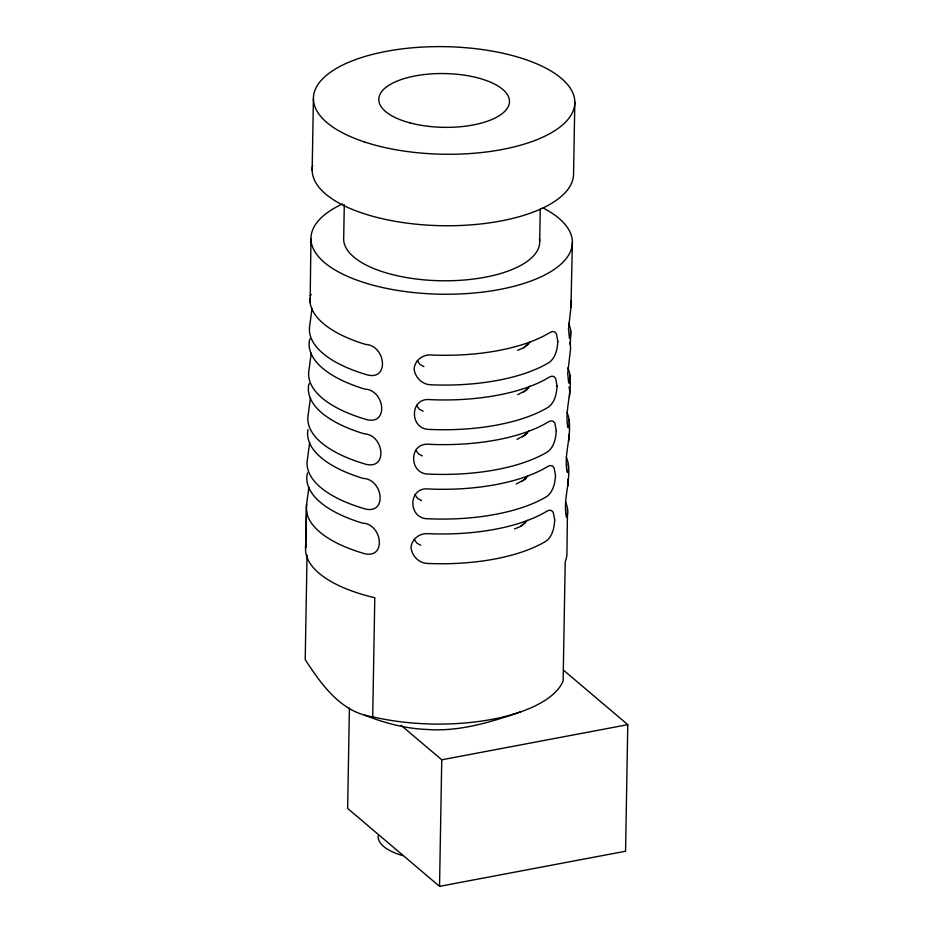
<?xml version="1.0" encoding="UTF-8"?>
<svg xmlns="http://www.w3.org/2000/svg" width="933" height="933" viewBox="0 0 933 933"><rect width="100%" height="100%" fill="white"/><g stroke="black" fill="none" stroke-linecap="round" stroke-linejoin="round"><path stroke-width="1.4" d="M567.486 508.847L566.926 554.284A130.713 53.787 1 0 1 565.211 561.759L563.135 680.88A130.713 53.787 1 0 1 372.71 716.847C341.058 712.497 321.314 684.402 305.219 659.619L307.05 555.03M310.118 302.537L310.981 238.661M312.17 170.168L313.418 98.7M344.277 204.677L343.671 239.653A98.035 40.341 1 0 0 446.359 280.786A98.035 40.341 1 0 0 539.402 238.638M349.397 708.065L347.647 808.445L439.536 886.35L625.565 851.223L627.781 724.661L563.567 670.221M372.71 716.847L374.786 597.726A130.713 53.787 1 0 1 306.129 544.231M439.536 886.35L441.752 759.789L401.05 725.303M539.694 241.181L540.254 209.109M565.468 501.931A130.713 53.787 1 0 1 567.322 515.786L566.856 517.127L566.296 516.824C562.937 499.342 570.833 481.825 568.255 464.179M566.249 457.252A130.713 53.787 1 0 1 568.104 471.118L567.637 472.448L567.077 472.156C563.719 454.674 571.602 437.157 569.037 419.5M567.031 412.584A130.713 53.787 1 0 1 568.885 426.439L568.419 427.781L567.859 427.489C564.5 410.007 572.384 392.478 569.818 374.833M570.343 345.058L570.599 330.165M574.821 102.198L573.573 173.666A130.713 53.787 1 0 1 437.274 225.588A130.713 53.787 1 0 1 312.683 165.281M568.582 323.25A130.713 53.787 1 0 1 570.436 337.105L569.981 338.446L569.41 338.154L568.477 328.859L570.961 307.319L572.384 242.16M308.893 487.329L306.63 504.053L305.592 547.986L306.479 510.992M312.019 308.473L309.756 325.384A130.713 53.787 1 0 0 365.013 374.191C390.181 383.078 386.122 345.175 365.526 344.405A130.713 53.787 1 0 1 309.943 298.373M311.249 353.141L308.975 370.051A130.713 53.787 1 0 0 364.232 418.859C389.399 427.746 385.341 389.842 364.745 389.084A130.713 53.787 1 0 1 309.488 340.265L310.071 338.854M310.467 397.808L308.193 414.719A130.713 53.787 1 0 0 363.45 463.526C388.618 472.413 384.559 434.51 363.975 433.752A130.713 53.787 1 0 1 308.706 384.944L309.289 383.521M309.686 442.475L307.412 459.386A130.713 53.787 1 0 0 362.669 508.193C387.836 517.08 383.778 479.177 363.194 478.419A130.713 53.787 1 0 1 307.937 429.612M307.61 472.938L307.155 474.279A130.713 53.787 1 0 0 362.412 523.086C383.055 523.821 387.067 561.748 361.887 552.872A130.713 53.787 1 0 1 306.63 504.053M310.269 295.598L311.272 294.513M517.803 394.659L526.084 390.262L529.582 386.215M517.022 439.338L525.302 434.93L528.801 430.894M516.241 484.005L524.533 479.597L528.02 475.562M517.64 350.283L523.786 347.706L530.562 341.63M514.526 528.964L520.672 526.375L527.448 520.311M523.355 392.163L528.113 388.373M522.573 436.842L527.343 433.04M521.792 481.51L526.562 477.708M523.786 347.706L528.649 343.974M520.672 526.375L525.524 522.643M521.325 711.611C490.851 722.2 459.199 731.962 426.521 729.431C405.144 728.58 384.373 722.993 364.57 715.121M441.752 759.789L627.781 724.661M423.897 366.564L420.002 364.488L417.366 360.686M423.115 411.231L419.22 409.155L416.584 405.354M422.334 455.91L418.439 453.823L415.803 450.033M421.553 500.578L417.669 498.49L415.022 494.7M420.771 545.245L416.888 543.169L414.24 539.367M567.8 367.917A130.713 53.787 1 0 1 569.666 381.772L569.2 383.113L568.64 382.822L567.696 373.527L570.18 351.998A130.713 53.787 1 0 0 569.795 342.283M568.78 434.393A130.713 53.787 1 0 1 568.617 441.332M569.013 386.95A130.713 53.787 1 0 1 569.398 396.665M542.843 207.814A130.713 53.787 1 0 1 530.282 281.253A130.713 53.787 1 0 1 350.995 277.847A130.713 53.787 1 0 1 342.353 204M571.124 300.391A130.713 53.787 1 0 1 570.961 307.319M567.999 479.061A130.713 53.787 1 0 1 567.847 486M402.834 855.549A53.099 21.856 1 0 1 378.203 835.828M557.829 341.291C557.421 348.837 555.741 357.362 549.479 362.272A130.713 53.787 1 0 1 430.451 384.758C421.856 384.349 414.858 377.13 414.112 368.675C414.987 360.36 422.731 354.4 430.964 354.972A130.713 53.787 1 0 0 549.992 332.498L552.511 331.518L554.645 331.88L556.406 333.734L557.829 341.291M557.048 385.959C556.639 393.504 554.96 402.03 548.697 406.951A130.713 53.787 1 0 1 429.67 429.425C409.365 429.88 409.155 397.178 430.183 399.639A130.713 53.787 1 0 0 549.222 377.165L551.73 376.197L553.875 376.547L555.636 378.401L557.048 385.959M556.266 430.626C555.87 438.172 554.179 446.697 547.916 451.619A130.713 53.787 1 0 1 428.888 474.092C408.584 474.559 408.374 441.845 429.402 444.318A130.713 53.787 1 0 0 548.441 421.833L550.948 420.865L553.094 421.215L554.855 423.081L556.266 430.626M555.485 475.294C555.088 482.839 553.397 491.364 547.135 496.286A130.713 53.787 1 0 1 428.107 518.76C407.803 519.226 407.593 486.513 428.632 488.985A130.713 53.787 1 0 0 547.659 466.512L550.167 465.532L552.313 465.882L554.074 467.748L555.485 475.294M554.703 519.973C554.307 527.507 552.616 536.043 546.353 540.953A130.713 53.787 1 0 1 427.326 563.439C418.742 563.031 411.745 555.811 410.986 547.356C411.861 539.041 419.617 533.081 427.85 533.653A130.713 53.787 1 0 0 546.878 511.179L549.385 510.199L551.531 510.549L553.292 512.415L554.703 519.973M410.158 122.934A65.357 26.894 1 0 0 509.453 102.012A65.357 26.894 1 0 0 412.759 76.401A65.357 26.894 1 0 0 410.158 122.934M364.243 141.874A130.713 53.787 1 0 0 573.655 109.511A130.713 53.787 1 0 0 394.472 49.962A130.713 53.787 1 0 0 364.243 141.874"/></g></svg>
